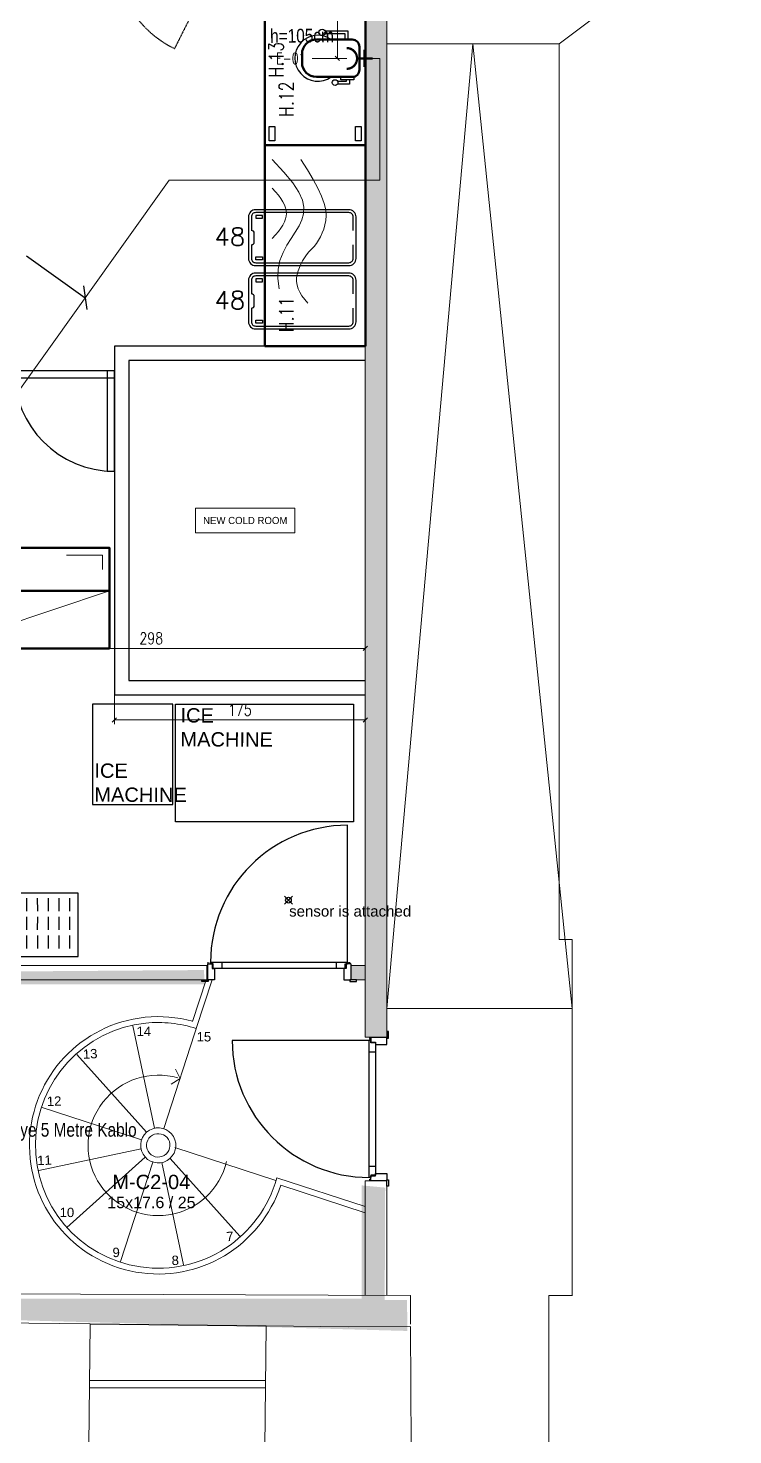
# Model space of a CAD drawing. Header units: millimetres. Extents: x 2562 to 7288, y 778 to 5635.
# Drawn here: x 6797 to 7288, y 2503 to 3482 of the extents above; entities that cross this region are included whole.
import ezdxf
from ezdxf.enums import TextEntityAlignment as Align

# ---------------------------------------------------------------- set-up
doc = ezdxf.new("R2010")
doc.units = ezdxf.units.MM
for name, pattern in [('CONTINUA', [0]), ('HIDDEN', [0.375, 0.25, -0.125]), ('NASCOSTA', [0.375, 0.25, -0.125])]:
    doc.linetypes.add(name, pattern=pattern)
for name, color, linetype, lineweight in [('-DWG_ANA', 7, 'Continuous', 50), ('-DWG_DETAY1', 7, 'Continuous', 25), ('-DWG_DETAY2', 7, 'Continuous', 15), ('E-HAT', 6, 'Continuous', 20), ('E-yazı', 7, 'Continuous', 30), ('NO', 7, 'Continuous', 30), ('PLAN', 253, 'Continuous', 15), ('SHG-TEXT', 7, 'Continuous', 9), ('TES_ELK', 230, 'Continuous', 25), ('x-ref_base plan 1$0$SHG-DETAIL LINE 0', 7, 'Continuous', 0), ('x-ref_base plan 1$0$SHG-STAIRS RAMPS', 150, 'Continuous', 13), ('x-ref_base plan 1$0$SHG-WALLS LOW LEVEL', 40, 'Continuous', 25), ('x-ref_base plan 1$0$SHG-WALLS-EXISTING', 214, 'Continuous', 18)]:
    doc.layers.add(name, color=color, linetype=linetype, lineweight=lineweight)
doc.layers.add('0-COTTURA', color=7, linetype='Continuous', lineweight=30, true_color=0xdfb520)
for name, color, linetype in [('0-gnl-antet-yazi', 8, 'Continuous'), ('BH-DO-NOTLAR', 12, 'Continuous'), ('BL-H', 210, 'Continuous'), ('elux3d-200-2d', 1, 'CONTINUA'), ('elux3d-204-2d', 7, 'CONTINUA'), ('elux3d-450-2d', 6, 'CONTINUA'), ('elux3d-attr-2d', 7, 'CONTINUA'), ('x-ref_base plan 1$0$a-door', 2, 'Continuous'), ('x-ref_base plan 1$0$a-wall', 4, 'Continuous')]:
    doc.layers.add(name, color=color, linetype=linetype)
doc.layers.add('elux3d-ins-3D', color=3, linetype='CONTINUA', plot=False)
doc.styles.add('KELEBEK', font='arial.ttf', dxfattribs={"height": 15})
doc.styles.add('ROMANS', font='romans.shx', dxfattribs={"width": 0.8})
doc.styles.add('ROMANSTW', font='Romanstw.shx', dxfattribs={"width": 0.8})
doc.styles.add('SHG_Text style', font='GOTHIC.TTF')
doc.styles.get("Standard").update_dxf_attribs({"font": 'arial.ttf'})
doc.styles.add('TESNO', font='romandtw.shx', dxfattribs={"height": 0.8})
doc.styles.add('x-ref_base plan 1$0$geo-8', font='swissel.ttf', dxfattribs={"height": 8})
doc.dimstyles.new('ÖLÇÜ-8', dxfattribs={"dimtxt": 8, "dimasz": 3, "dimexe": 3, "dimexo": 0, "dimgap": 3, "dimtad": 1, "dimdec": 0, "dimzin": 0, "dimdsep": 46, "dimtxsty": 'ROMANSTW', "dimblk1": 'OBLIQUE', "dimblk2": 'OBLIQUE', "dimsah": 1, "dimcen": 0.09, "dimclrt": 256, "dimadec": 0, "dimazin": 0, "dimtfac": 1, "dimtdec": 0, "dimtix": 1, "dimtmove": 0, "dimatfit": 0, "dimldrblk": 'OBLIQUE', "dimfxl": 1, "dimtolj": 1, "dimtzin": 0, "dimlwd": 9, "dimlwe": 9, "dimarcsym": 0})

# ---------------------------------------------------------------- blocks, each defined once
blk = doc.blocks.new('x-ref_base plan 1$0$KAPI_90')
for p, q in [((-2.01, 11), (-2.01, 96.99)), ((-90, 10), (-90, 0)), ((-90, 10), (-87, 10)), ((-89.43, 10), (-89.43, 10.98)), ((-87.99, 11), (-2.01, 11)), ((-87.99, 10), (-87.99, 11)), ((-86.48, 10.05), (-87.99, 10.05)), ((-87, 10), (-87, 7)), ((-86.48, 7.14), (-86.48, 10.05)), ((-80.85, 11), (-80.85, 7.14)), ((-9.15, 11), (-9.15, 7.14)), ((-3.52, 7.14), (-3.52, 10.05)), ((-3.52, 10.05), (-2.01, 10.05)), ((-3, 10), (-3, 7)), ((0, 10), (-3, 10)), ((-2.01, 10), (-2.01, 11)), ((-0.57, 10), (-0.57, 10.98)), ((0, 10), (0, 0)), ((-93.55, 0), (-89.43, 0)), ((-85.5, 0), (-90, 0)), ((-89.43, 0), (-89.43, -1.15)), ((-87, 7), (-85.5, 7)), ((-3.52, 7.14), (-86.48, 7.14)), ((-85.5, 7), (-85.5, 0)), ((-3, 7), (-4.5, 7)), ((-4.5, 7), (-4.5, 0)), ((-4.5, 0), (0, 0)), ((-0.57, 0), (-0.57, -1.15)), ((3.55, 0), (-0.57, 0)), ((3.55, -1.15), (3.55, 0)), ((-93.55, -1.15), (-93.55, 0)), ((-89.43, -1.15), (-93.55, -1.15)), ((-0.57, -1.15), (3.55, -1.15))]:
    blk.add_line(p, q)
at = {"const_width": 0.392}
blk.add_lwpolyline([(-1.07, 10.59, -1), (-1.68, 10.59, -1)], format="xyb", close=True, dxfattribs=at)
blk.add_arc((-2.01, 11), 85.99, 90, 180)
blk = doc.blocks.new('v-em')
at = {"layer": 'TES_ELK', "linetype": 'Continuous'}
for points, const_width in [([(0, -8.83), (0, 2)], 1.6), ([(-6, -4), (6, -4)], 1)]:
    blk.add_lwpolyline(points, dxfattribs=dict(at, const_width=const_width))
at = {"layer": 'TES_ELK', "linetype": 'Continuous', "const_width": 1.6}
blk.add_lwpolyline([(-7.22, -16.05), (-7.22, -16.05, -1), (7.22, -16.05)], format="xyb", dxfattribs=at)
blk = doc.blocks.new('t-t-em110')
at = {"layer": 'TES_ELK', "linetype": 'Continuous', "lineweight": 15}
blk.add_lwpolyline([(0, -16), (0, -40)], dxfattribs=at)
at = {"linetype": 'Continuous'}
blk.add_blockref('v-em', (0, 0), dxfattribs=at)
at = {"layer": 'TES_ELK', "linetype": 'Continuous', "style": 'TESNO', "width": 0.7}
blk.add_attdef('ENO', text='', height=8, rotation=90, dxfattribs=at).set_placement((0, -55, 1), align=Align.MIDDLE)
blk = doc.blocks.new('_Oblique')
at = {"color": 0, "linetype": 'ByBlock', "lineweight": -2}
blk.add_line((-0.5, -0.5), (0.5, 0.5), dxfattribs=at)
blk = doc.blocks.new('*D142')
at = {"layer": 'PLAN', "color": 0, "linetype": 'Continuous', "lineweight": 9, "transparency": 16777216}
for p, q in [((-39454.58, -13384.85), (-39476.93, -13384.85)), ((-39473.93, -13384.85), (-39473.93, -13484.87)), ((-39467.42, -13484.87), (-39476.93, -13484.87))]:
    blk.add_line(p, q, dxfattribs=at)
at = {"layer": 'PLAN', "color": 0, "linetype": 'Continuous', "lineweight": 9, "transparency": 16777216, "xscale": 3, "yscale": 3, "zscale": 3}
for p, rotation in [((-39473.93, -13384.85), 90), ((-39473.93, -13484.87), 270)]:
    blk.add_blockref('_Oblique', p, dxfattribs=dict(at, rotation=rotation))
at = {"layer": 'PLAN', "linetype": 'Continuous', "transparency": 16777216, "insert": (-39480.93, -13434.86), "char_height": 8, "attachment_point": 5, "rotation": 90, "style": 'ROMANSTW'}
blk.add_mtext('\\A1;100', dxfattribs=at)
blk = doc.blocks.new('attrib')
at = {"layer": 'elux3d-attr-2d', "style": 'ROMANS', "flags": 1}
for tag, p in [('ZONA', (0, 4.05)), ('CODMOD', (0, -4.05)), ('CODFOR', (0, -8.1)), ('LISTINO', (0.13, -11.7)), ('DWGMACCHINE', (0.13, -15.88)), ('DWGACC', (0, -20.58)), ('MODACC', (0, -24.62)), ('TYPEACC', (0.13, -28.23))]:
    blk.add_attdef(tag, text='', height=2.5, dxfattribs=at).set_placement(p, align=Align.CENTER)
at = {"layer": 'elux3d-attr-2d', "style": 'ROMANS'}
blk.add_attdef('POS', text='', height=2.5, dxfattribs=at).set_placement((0, 0), align=Align.CENTER)
blk = doc.blocks.new('*X161')
at = {"color": 0}
for p, q in [((286.774344, 2204.447934), (296.618251, 2214.291842)), ((286.774344, 2205.862148), (295.204037, 2214.291842)), ((286.774344, 2207.276361), (293.789824, 2214.291842)), ((286.774344, 2208.690575), (292.37561, 2214.291842)), ((286.774344, 2210.104788), (290.961397, 2214.291842)), ((286.774344, 2211.519002), (289.547183, 2214.291842)), ((286.774344, 2212.933216), (288.13297, 2214.291842))]:
    blk.add_line(p, q, dxfattribs=at)
blk = doc.blocks.new('FM')
at = {"layer": 'elux3d-450-2d'}
for p, q in [((10.606602, 0), (0, 0)), ((0, 0), (0, -10.606602)), ((0, -10.606602), (10.606602, 0)), ((10.606602, -10.606602), (10.606602, 0)), ((0, -10.606602), (10.606602, -10.606602))]:
    blk.add_line(p, q, dxfattribs=at)
blk.add_blockref('*X161', (-286.774344, -2214.291842), dxfattribs=at)
blk = doc.blocks.new('HAC')
at = {"layer": 'elux3d-450-2d'}
for p, q in [((-2.76, 4.09), (-2.76, -4.09)), ((-2.76, 0), (2.76, 0)), ((2.76, 4.09), (2.76, -4.09))]:
    blk.add_line(p, q, dxfattribs=at)
blk.add_circle((0, 0), 7.5, dxfattribs=at)
blk = doc.blocks.new('RS06F41FS')
at = {"layer": 'elux3d-200-2d'}
blk.add_lwpolyline([(0, -780), (720, -780), (720, 0), (0, 0)], close=True, dxfattribs=at)
at = {"layer": 'elux3d-204-2d', "linetype": 'NASCOSTA'}
blk.add_line((720, -780), (720, -1399.6), dxfattribs=at)
at = {"layer": 'elux3d-204-2d'}
blk.add_lwpolyline([(720, -730), (0, -730), (720, 0)], dxfattribs=at)
at = {"layer": 'elux3d-204-2d', "linetype": 'NASCOSTA'}
blk.add_arc((703.7, -687.4), 712.3, 189.08583, 271.3082, dxfattribs=at)
at = {"layer": 'elux3d-ins-3D'}
for p in [(0, 0), (720, 0), (0, -780), (720, -780)]:
    blk.add_point(p, dxfattribs=at)
at = {"layer": 'elux3d-450-2d', "xscale": 10, "yscale": 10, "zscale": 10}
for name, p in [('FM', (571.7, -30.3)), ('HAC', (624.7, -243.3))]:
    blk.add_blockref(name, p, dxfattribs=at)
at = {"layer": 'elux3d-ins-3D', "flags": 9}
for tag, p in [('DIST', (0, 0)), ('ANGOLO', (0, -1.5))]:
    blk.add_attdef(tag, p, '', height=1, dxfattribs=at)
blk = doc.blocks.new('T_140')
at = {"layer": '-DWG_ANA', "color": 0}
blk.add_lwpolyline([(0, 0), (140, 0), (140, -70), (0, -70)], close=True, dxfattribs=at)
blk = doc.blocks.new('T_MC')
at = {"layer": '-DWG_DETAY2', "color": 0, "linetype": 'Continuous'}
for points in [[(5, 25), (12.23, 29.65), (18.91, 33.59), (25.04, 36.84), (30.62, 39.38), (35.66, 41.21), (40.16, 42.34), (44.1, 42.77), (47.5, 42.5), (50.55, 41.8), (53.44, 40.94), (56.17, 39.92), (58.75, 38.75), (61.17, 37.42), (63.44, 35.94), (65.55, 34.3), (67.5, 32.5), (69.41, 30.7), (71.41, 29.06), (73.48, 27.58), (75.62, 26.25), (77.85, 25.08), (80.16, 24.06), (82.54, 23.2), (85, 22.5), (87.5, 22.07), (90, 22.03), (92.5, 22.38), (95, 23.12), (97.5, 24.26), (100, 25.78), (102.5, 27.7), (105, 30)], [(5, 5), (13.7, 13.24), (21.19, 19.36), (27.65, 23.57), (33.28, 26.09), (38.26, 27.16), (42.79, 26.97), (47.06, 25.76), (51.25, 23.75), (55.54, 21.16), (60.02, 18.26), (64.76, 15.33), (69.84, 12.66), (75.33, 10.51), (81.31, 9.16), (87.84, 8.9), (95, 10)], [(25, 5), (27.46, 7.34), (29.84, 9.38), (32.15, 11.09), (34.38, 12.5), (36.52, 13.59), (38.59, 14.38), (40.59, 14.84), (42.5, 15), (44.41, 14.84), (46.41, 14.38), (48.48, 13.59), (50.62, 12.5), (52.85, 11.09), (55.16, 9.38), (57.54, 7.34), (60, 5)], [(0, 0), (0, 0)]]:
    blk.add_lwpolyline(points, dxfattribs=at)
blk = doc.blocks.new('TMT140')
at = {"layer": 'PLAN', "color": 0, "linetype": 'Continuous'}
for name, p in [('T_140', (0, 0)), ('T_MC', (5, -70))]:
    blk.add_blockref(name, p, dxfattribs=at)
at = {"layer": 'NO', "linetype": 'Continuous', "style": 'ROMANS', "width": 0.8}
blk.add_attdef('NO', text='', height=10, dxfattribs=at).set_placement((118, -55), align=Align.MIDDLE)
blk = doc.blocks.new('TCA120')
at = {"layer": '-DWG_ANA', "color": 0}
blk.add_lwpolyline([(0, 0), (120, 0), (120, -70), (0, -70)], close=True, dxfattribs=at)
at = {"layer": '-DWG_DETAY2', "color": 0, "linetype": 'HIDDEN'}
for points in [[(5, -55), (5, -65), (30, -65)], [(90, -65), (115, -65), (115, -55)]]:
    blk.add_lwpolyline(points, dxfattribs=at)
at = {"layer": 'NO', "linetype": 'Continuous', "style": 'ROMANS', "width": 0.8}
blk.add_attdef('NO', text='', height=10, dxfattribs=at).set_placement((98, -55), align=Align.MIDDLE)
blk = doc.blocks.new('KRG122')
at = {"layer": '-DWG_ANA', "color": 0, "linetype": 'Continuous'}
blk.add_lwpolyline([(0, 0), (120, 0), (120, -40), (0, -40)], close=True, dxfattribs=at)
at = {"layer": '-DWG_DETAY2', "color": 0, "linetype": 'Continuous'}
blk.add_line((0, -40), (120, 0), dxfattribs=at)
at = {"layer": 'NO', "linetype": 'Continuous', "style": 'ROMANS', "width": 0.8}
blk.add_attdef('NO', text='', height=10, dxfattribs=at).set_placement((98, -25), align=Align.MIDDLE)
blk = doc.blocks.new('T_110')
at = {"layer": '-DWG_ANA', "color": 0}
blk.add_lwpolyline([(0, 0), (110, 0), (110, -70), (0, -70)], close=True, dxfattribs=at)
blk = doc.blocks.new('TCN110H')
at = {"layer": '-DWG_DETAY1', "color": 0, "linetype": 'HIDDEN'}
for points in [[(13, -7), (3, -7), (3, -3), (13, -3)], [(107, -7), (97, -7), (97, -3), (107, -3)], [(13, -67), (3, -67), (3, -63), (13, -63)], [(107, -67), (97, -67), (97, -63), (107, -63)]]:
    blk.add_lwpolyline(points, close=True, dxfattribs=at)
at = {"layer": '-DWG_ANA', "color": 0}
blk.add_blockref('T_110', (0, 0), dxfattribs=at)
at = {"layer": 'NO', "linetype": 'Continuous', "style": 'ROMANS', "width": 0.8}
blk.add_attdef('NO', text='', height=10, dxfattribs=at).set_placement((78, -55), align=Align.MIDDLE)
blk = doc.blocks.new('SPA-SP502B')
at = {"layer": '-DWG_ANA', "color": 0}
blk.add_lwpolyline([(-8, 0), (8, 0, -0.414214), (13, -5), (13, -30, -0.414214), (3, -40), (-3, -40, -0.414214), (-13, -30), (-13, -5, -0.414214)], format="xyb", close=True, dxfattribs=at)
at = {"layer": '-DWG_DETAY1', "color": 0}
for points in [[(-19, -24), (-19, -8), (-13, -8), (-13, -10), (-17, -10), (-17, -24)], [(16, -15), (16, -9), (15, -9), (15, -13), (13, -13), (13, -4), (15, -4), (15, -7), (18, -7), (18, -15)], [(15, -7), (15, -9)]]:
    blk.add_lwpolyline(points, dxfattribs=at)
for centre, radius in [((17, -17), 2), ((-18, -26), 2.24)]:
    blk.add_circle(centre, radius, dxfattribs=at)
blk.add_arc((0, -29), 16, 144.34091, 35.65909, dxfattribs=at)
at = {"layer": 'NO', "linetype": 'Continuous', "style": 'ROMANS', "width": 0.8}
blk.add_attdef('NO', text='', height=10, dxfattribs=at).set_placement((1, -58), align=Align.MIDDLE)
blk = doc.blocks.new('gdsdsd')
at = {"layer": 'elux3d-200-2d'}
blk.add_lwpolyline([(8268.05, 6767.3), (8156.91, 6847.84), (8131.1, 6812.21), (8242.24, 6731.67)], close=True, dxfattribs=at)
at = {"layer": 'elux3d-204-2d'}
for p, q in [((8153.26, 6832.57), (8158.54, 6839.86)), ((8159.34, 6828.17), (8164.62, 6835.46)), ((8165.41, 6823.77), (8170.69, 6831.06)), ((8145.63, 6822.05), (8150.92, 6829.33)), ((8151.71, 6817.65), (8156.99, 6824.93)), ((8157.78, 6813.25), (8163.06, 6820.53)), ((8171.48, 6819.37), (8176.76, 6826.66)), ((8177.56, 6814.97), (8182.84, 6822.26)), ((8138.01, 6811.52), (8143.29, 6818.81)), ((8144.08, 6807.12), (8149.36, 6814.41)), ((8163.85, 6808.84), (8169.14, 6816.13)), ((8169.93, 6804.44), (8175.21, 6811.73)), ((8183.63, 6810.57), (8188.91, 6817.86)), ((8189.7, 6806.17), (8194.98, 6813.46)), ((8150.15, 6802.72), (8155.43, 6810.01)), ((8156.23, 6798.32), (8161.51, 6805.61)), ((8162.3, 6793.92), (8167.58, 6801.21)), ((8176, 6800.04), (8181.28, 6807.33)), ((8182.07, 6795.64), (8187.36, 6802.93)), ((8195.78, 6801.77), (8201.06, 6809.06)), ((8201.85, 6797.37), (8207.13, 6804.66)), ((8168.37, 6789.52), (8173.65, 6796.8)), ((8174.45, 6785.12), (8179.73, 6792.4)), ((8188.15, 6791.24), (8193.43, 6798.53)), ((8194.22, 6786.84), (8199.5, 6794.13)), ((8207.92, 6792.97), (8213.2, 6800.26)), ((8214, 6788.57), (8219.28, 6795.86)), ((8220.07, 6784.17), (8225.35, 6791.45)), ((8180.52, 6780.72), (8185.8, 6788)), ((8186.59, 6776.31), (8191.87, 6783.6)), ((8200.29, 6782.44), (8205.58, 6789.73)), ((8206.37, 6778.04), (8211.65, 6785.33)), ((8212.44, 6773.64), (8217.72, 6780.93)), ((8226.14, 6779.77), (8231.42, 6787.05)), ((8232.22, 6775.37), (8237.5, 6782.65)), ((8192.67, 6771.91), (8197.95, 6779.2)), ((8198.74, 6767.51), (8204.02, 6774.8)), ((8218.51, 6769.24), (8223.8, 6776.53)), ((8224.59, 6764.84), (8229.87, 6772.13)), ((8238.29, 6770.97), (8243.57, 6778.25)), ((8244.36, 6766.56), (8249.64, 6773.85)), ((8204.81, 6763.11), (8210.09, 6770.4)), ((8210.89, 6758.71), (8216.17, 6766)), ((8216.96, 6754.31), (8222.24, 6761.6)), ((8230.66, 6760.44), (8235.94, 6767.73)), ((8236.73, 6756.04), (8242.01, 6763.33)), ((8250.44, 6762.16), (8255.72, 6769.45)), ((8256.51, 6757.76), (8261.79, 6765.05)), ((8223.03, 6749.91), (8228.31, 6757.2)), ((8229.11, 6745.51), (8234.39, 6752.8)), ((8242.81, 6751.64), (8248.09, 6758.92)), ((8248.88, 6747.24), (8254.16, 6754.52)), ((8235.18, 6741.11), (8240.46, 6748.4)), ((8241.25, 6736.71), (8246.53, 6744))]:
    blk.add_line(p, q, dxfattribs=at)
blk = doc.blocks.new('sensör')
at = {"layer": 'BH-DO-NOTLAR', "ltscale": 3}
for q in [(-52124.44, -20132.77), (-52124.44, -20138.43), (-52118.78, -20132.77), (-52118.78, -20138.43)]:
    blk.add_line((-52121.61, -20135.6), q, dxfattribs=at)
blk.add_circle((-52121.61, -20135.6), 2, dxfattribs=at)
blk = doc.blocks.new('*D210')
at = {"color": 0, "linetype": 'Continuous', "lineweight": 9, "transparency": 16777216}
for p, q in [((1170.95, -133.66), (1170.95, -161.48)), ((1468.95, -133.66), (1468.95, -161.48)), ((1468.95, -158.48), (1170.95, -158.48))]:
    blk.add_line(p, q, dxfattribs=at)
at = {"color": 0, "linetype": 'Continuous', "lineweight": 9, "transparency": 16777216, "xscale": 3, "yscale": 3, "zscale": 3, "rotation": 180}
blk.add_blockref('_Oblique', (1170.95, -158.48), dxfattribs=at)
at = {"color": 0, "linetype": 'Continuous', "lineweight": 9, "transparency": 16777216, "xscale": 3, "yscale": 3, "zscale": 3}
blk.add_blockref('_Oblique', (1468.95, -158.48), dxfattribs=at)
at = {"linetype": 'Continuous', "transparency": 16777216, "insert": (1319.95, -151.48), "char_height": 8, "attachment_point": 5, "style": 'ROMANSTW'}
blk.add_mtext('\\A1;298', dxfattribs=at)
blk = doc.blocks.new('*D211')
at = {"color": 0, "linetype": 'Continuous', "lineweight": 9, "transparency": 16777216}
for p, q in [((1294.35, -190.88), (1294.35, -211.36)), ((1468.95, -190.88), (1468.95, -211.36)), ((1294.35, -208.36), (1468.95, -208.36))]:
    blk.add_line(p, q, dxfattribs=at)
at = {"color": 0, "linetype": 'Continuous', "lineweight": 9, "transparency": 16777216, "xscale": 3, "yscale": 3, "zscale": 3, "rotation": 180}
blk.add_blockref('_Oblique', (1294.35, -208.36), dxfattribs=at)
at = {"color": 0, "linetype": 'Continuous', "lineweight": 9, "transparency": 16777216, "xscale": 3, "yscale": 3, "zscale": 3}
blk.add_blockref('_Oblique', (1468.95, -208.36), dxfattribs=at)
at = {"linetype": 'Continuous', "transparency": 16777216, "insert": (1381.65, -201.36), "char_height": 8, "attachment_point": 5, "style": 'ROMANSTW'}
blk.add_mtext('\\A1;175', dxfattribs=at)
blk = doc.blocks.new('20150127-BOH Mutfak')
at = {"layer": 'E-HAT', "ltscale": 3}
for p, q in [((-39449.42, -13484.87), (-39444.52, -13484.87)), ((-39444.52, -13484.87), (-39444.52, -13569.62)), ((-39756.91, -13801.8), (-39591.07, -13569.62)), ((-39444.52, -13569.62), (-39591.07, -13569.62))]:
    blk.add_line(p, q, dxfattribs=at)
at = {"layer": 'E-yazı'}
for p, q in [((-39690.48, -13622.34), (-39649.59, -13651.54)), ((-39650.83, -13643.36), (-39648.35, -13659.73))]:
    blk.add_line(p, q, dxfattribs=at)
at = {"layer": 'PLAN', "linetype": 'Continuous', "rotation": 270}
blk.add_blockref('t-t-em110', (-39451.42, -13484.87), dxfattribs=at).add_auto_attribs({'ENO': 'E-01'})
at = {"layer": 'E-yazı', "extrusion": (-2.83802e-07, -1.64074e-07, 1), "style": 'KELEBEK', "width": 0.8}
blk.add_text('h=105cm', height=9.6, rotation=0.53979, dxfattribs=at).set_placement((-39520.79, -13474.02, 0.01))
at = {"layer": 'E-yazı', "extrusion": (2.85335e-07, -1.61393e-07, 1), "style": 'KELEBEK', "width": 0.8}
blk.add_text('Dış Üniteye 5 Metre Kablo', height=9.6, rotation=360, dxfattribs=at).set_placement((-39738.96, -14235.94, -0.01))
at = {"layer": 'PLAN', "linetype": 'Continuous'}
dim = blk.add_linear_dim(base=(-39473.93, -13484.87), p1=(-39454.58, -13384.85), p2=(-39467.42, -13484.87), angle=90, dimstyle='ÖLÇÜ-8', dxfattribs=at)
dim.commit()
dim.dimension.update_dxf_attribs({"geometry": '*D142', "text_midpoint": (-39480.93, -13434.86)})
blk = doc.blocks.new('bohhh')
for p, q in [((1468.95, 52.04), (1294.35, 52.04)), ((1294.35, 52.04), (1294.35, -190.88)), ((1468.95, 42.04), (1304.35, 42.04)), ((1304.35, 42.04), (1304.35, -180.88)), ((1304.35, -180.88), (1468.95, -180.88)), ((1294.35, -190.88), (1468.95, -190.88))]:
    blk.add_line(p, q)
for points in [[(1224.35, 29.9), (1294.35, 29.9), (1294.35, 34.9), (1224.35, 34.9)], [(1294.35, -35.1), (1294.35, 34.9), (1289.35, 34.9), (1289.35, -35.1)]]:
    blk.add_lwpolyline(points, close=True)
blk.add_arc((1294.35, 34.9), 70, 180, 270)
at = {"layer": '0-COTTURA', "color": 12, "ltscale": 3}
for points in [[(1334.98, -197.33), (1278.98, -197.33), (1278.98, -267.33), (1334.98, -267.33)], [(1336.91, -197.33), (1460.91, -197.33), (1460.91, -279.33), (1336.91, -279.33)]]:
    blk.add_lwpolyline(points, close=True, dxfattribs=at)
at = {"layer": 'elux3d-200-2d'}
for points in [[(1392.67, 108.17), (1457.57, 108.17, 0.414214), (1462.57, 113.17), (1462.57, 142.07, 0.414214), (1457.57, 147.07), (1392.67, 147.07, 0.414214), (1387.67, 142.07), (1387.67, 113.17, 0.414214)], [(1392.67, 64.02), (1457.57, 64.02, 0.414214), (1462.57, 69.02), (1462.57, 97.92, 0.414214), (1457.57, 102.92), (1392.67, 102.92, 0.414214), (1387.67, 97.92), (1387.67, 69.02, 0.414214)]]:
    blk.add_lwpolyline(points, format="xyb", close=True, dxfattribs=at)
at = {"layer": 'elux3d-204-2d'}
for p, q in [((1389.67, 132.62), (1389.67, 132.62)), ((1391.67, 124.62), (1391.67, 130.62)), ((1389.67, 122.62), (1389.67, 122.62)), ((1389.67, 88.47), (1389.67, 88.47)), ((1389.67, 78.47), (1389.67, 78.47)), ((1391.67, 80.47), (1391.67, 86.47))]:
    blk.add_line(p, q, dxfattribs=at)
for points in [[(1460.57, 132.62), (1460.57, 142.07, 0.414214), (1457.57, 145.07), (1392.67, 145.07, 0.414214), (1389.67, 142.07), (1389.67, 132.62)], [(1389.67, 122.62), (1389.67, 113.17, 0.414214), (1392.67, 110.17), (1457.57, 110.17, 0.414214), (1460.57, 113.17), (1460.57, 122.62)], [(1460.57, 88.47), (1460.57, 97.92, 0.414214), (1457.57, 100.92), (1392.67, 100.92, 0.414214), (1389.67, 97.92), (1389.67, 88.47)], [(1389.67, 78.47), (1389.67, 69.02, 0.414214), (1392.67, 66.02), (1457.57, 66.02, 0.414214), (1460.57, 69.02), (1460.57, 78.47)]]:
    blk.add_lwpolyline(points, format="xyb", dxfattribs=at)
for points in [[(1392.67, 143.07), (1392.67, 141.07), (1397.48, 141.07), (1397.48, 143.07)], [(1392.67, 112.17), (1392.67, 114.17), (1397.48, 114.17), (1397.48, 112.17)], [(1392.67, 98.92), (1392.67, 96.92), (1397.48, 96.92), (1397.48, 98.92)], [(1392.67, 68.02), (1392.67, 70.02), (1397.48, 70.02), (1397.48, 68.02)]]:
    blk.add_lwpolyline(points, close=True, dxfattribs=at)
for centre, start, end in [((1389.67, 130.62), 360, 90), ((1389.67, 124.62), 270, 360), ((1389.67, 86.47), 360, 90), ((1389.67, 80.47), 270, 360)]:
    blk.add_arc(centre, 2, start, end, dxfattribs=at)
at = {"layer": 'SHG-TEXT'}
blk.add_lwpolyline([(1350.84, -60.87), (1419.98, -60.87), (1419.98, -77.99), (1350.84, -77.99)], close=True, dxfattribs=at)
at = {"xscale": 0.1, "yscale": 0.1, "zscale": 0.1, "rotation": 333.2981527174464}
blk.add_blockref('RS06F41FS', (1334.75, 416.75), dxfattribs=at)
at = {"xscale": 5, "yscale": 5, "zscale": 5}
for p in [(1374.69, 122.03), (1374.69, 77.88)]:
    blk.add_blockref('attrib', p, dxfattribs=at).add_auto_attribs({'POS': '48'})
at = {"linetype": 'Continuous', "rotation": 215.9265409348417}
blk.add_blockref('gdsdsd', (3856.4, 9958.21), dxfattribs=at)
at = {"layer": 'BH-DO-NOTLAR'}
blk.add_blockref('sensör', (53537.11, 19801.71), dxfattribs=at)
at = {"layer": 'BL-H', "linetype": 'Continuous'}
ref = blk.add_blockref('TCN110H', (1469.1, 302.04), dxfattribs=dict(at, rotation=270))
ref.add_attrib('NO', 'H.12', dxfattribs={"layer": 'NO', "linetype": 'Continuous', "height": 10, "rotation": 90, "style": 'ROMANS', "width": 0.8}).set_placement((1414.1, 224.04), align=Align.MIDDLE)
ref = blk.add_blockref('SPA-SP502B', (1464.95, 252.59), dxfattribs=dict(at, rotation=270))
ref.add_attrib('NO', 'H.13', dxfattribs={"layer": 'NO', "linetype": 'Continuous', "height": 10, "rotation": 90, "style": 'ROMANS', "width": 0.8}).set_placement((1406.95, 251.59), align=Align.MIDDLE)
ref = blk.add_blockref('TMT140', (1469.1, 192.04), dxfattribs=dict(at, rotation=270))
ref.add_attrib('NO', 'H.11', dxfattribs={"layer": 'NO', "linetype": 'Continuous', "height": 10, "rotation": 90, "style": 'ROMANS', "width": 0.8}).set_placement((1414.1, 74.04), align=Align.MIDDLE)
ref = blk.add_blockref('TCA120', (1290.95, -158.48), dxfattribs=dict(at, rotation=180))
ref.add_attrib('NO', 'H.10', dxfattribs={"layer": 'NO', "linetype": 'Continuous', "height": 10, "style": 'ROMANS', "width": 0.8}).set_placement((1192.95, -103.48), align=Align.MIDDLE)
ref = blk.add_blockref('KRG122', (1290.95, -158.48), dxfattribs=dict(at, rotation=180))
ref.add_attrib('NO', 'H.09', dxfattribs={"layer": 'NO', "linetype": 'Continuous', "height": 10, "style": 'ROMANS', "width": 0.8}).set_placement((1192.95, -133.48), align=Align.MIDDLE)
at = {"layer": 'x-ref_base plan 1$0$a-door', "xscale": 1.110000000000582, "yscale": 1.110000000000582}
blk.add_blockref('x-ref_base plan 1$0$KAPI_90', (1458.95, -389.34), dxfattribs=at)
at = {"layer": '0-gnl-antet-yazi', "char_height": 10, "width": 649.3881, "attachment_point": 1, "rotation": 359.77677}
for insert in [(1340.34, -200.09), (1280.38, -238.62)]:
    blk.add_mtext('{\\C12;ICE \\PMACHINE}', dxfattribs=dict(at, insert=insert))
at = {"layer": 'BH-DO-NOTLAR', "ltscale": 3, "insert": (1295.58, -337.78, -3.3), "char_height": 7.5, "width": 324.6941, "attachment_point": 1}
blk.add_mtext('\\pi120.37056;sensor is attached', dxfattribs=at)
at = {"layer": 'NO', "linetype": 'Continuous', "style": 'ROMANS', "width": 0.8}
for rotation, p in [(324.61929, (512.36, 291.45)), (234.07352, (509.81, 213.68)), (234.07352, (531.31, 195.64))]:
    blk.add_attdef('NO', text='', height=10, rotation=rotation, dxfattribs=at).set_placement(p, align=Align.MIDDLE)
at = {"layer": 'SHG-TEXT', "insert": (1385.41, -69.43), "char_height": 5, "width": 357.1476, "attachment_point": 5, "style": 'SHG_Text style'}
blk.add_mtext('NEW COLD ROOM ', dxfattribs=at)
at = {"linetype": 'Continuous'}
for base, p1, p2, picture, middle in [((1170.95, -158.48), (1468.95, -133.66), (1170.95, -133.66), '*D210', (1319.95, -151.48)), ((1468.95, -208.36), (1294.35, -190.88), (1468.95, -190.88), '*D211', (1381.65, -201.36))]:
    dim = blk.add_linear_dim(base=base, p1=p1, p2=p2, dimstyle='ÖLÇÜ-8', dxfattribs=at)
    dim.commit()
    dim.dimension.update_dxf_attribs({"geometry": picture, "text_midpoint": middle})

msp = doc.modelspace()

# ---------------------------------------------------------------- hatches: boundary and pattern name
at = {"layer": '0-COTTURA', "ltscale": 3}
h = msp.add_hatch(color=253, dxfattribs=at)
h.dxf.hatch_style = 1
h.paths.add_polyline_path([(5625.18, 3295.88), (5701.42, 3241.42), (5731.71, 3283.94), (5749.54, 3271.23), (6089.56, 3747.2), (6370.9, 3546.16), (5993.68, 3018.54), (6208.69, 2864.9), (6230.73, 2893.83), (6140.22, 2958.28), (6331.82, 3225.65), (6421.77, 3161.46), (6433.36, 3177.76), (6343.1, 3242.24), (6615.77, 3623.91), (6669.51, 3585.6), (6764.24, 3692.9), (7032.07, 3557.74), (7032.07, 2829.64), (7022.07, 2829.64), (7022.07, 2819.64), (7032.07, 2819.64), (7032.07, 2779.64), (7047.07, 2779.64), (7047.07, 3709.6), (6708.42, 3951.02), (6468.56, 3614.08), (6436.05, 3637.22), (6376.71, 3554.3), (6094.37, 3756.04), (6154.47, 3840.44), (6065.03, 3901.34), (6057.92, 3904.2)])
h = msp.add_hatch(color=253, dxfattribs=at)
h.dxf.hatch_style = 1
edge = h.paths.add_edge_path()
edge.add_line((5560.42, 3205.48), (6027.88, 2872.14))
edge.add_line((6027.88, 2872.14), (6141.55, 2640.39))
edge.add_line((6141.55, 2640.39), (6751.55, 2640.39))
edge.add_line((6751.55, 2640.39), (6751.55, 2825.14))
edge.add_line((6751.55, 2825.14), (6919.55, 2826.39))
edge.add_line((6919.55, 2826.39), (6920.28, 2816.39))
edge.add_line((6920.28, 2816.39), (6761.55, 2816.39))
edge.add_line((6761.55, 2816.39), (6761.55, 2597.59))
edge.add_line((6761.55, 2597.59), (7029.55, 2597.59))
edge.add_line((7029.55, 2597.59), (7029.55, 2676.39))
edge.add_line((7029.55, 2676.39), (7045.83, 2674.83))
edge.add_line((7045.83, 2674.83), (7045.5, 2596.59))
edge.add_line((7045.5, 2596.59), (7061.09, 2596.53))
edge.add_line((7061.09, 2596.53), (7061.22, 2575))
edge.add_line((7061.22, 2575), (6138.64, 2600.37))
edge.add_line((6138.64, 2600.37), (6125.27, 2582.07))
edge.add_line((6125.27, 2582.07), (6122.66, 2491.82))
edge.add_line((6122.66, 2491.82), (6047.85, 2363.2))
edge.add_line((6047.85, 2363.2), (5981.95, 2347.94))
edge.add_line((5981.95, 2347.94), (5711.58, 2235.53))
edge.add_line((5711.58, 2235.53), (5691.05, 2284.91))
edge.add_line((5691.05, 2284.91), (5949.11, 2396.72))
edge.add_arc((5739.25, 2556.36), 263.68, 322.73983, 441.97576)
edge.add_line((5776.06, 2817.46), (5662.28, 2768.54))
edge.add_line((5662.28, 2768.54), (5631.86, 2837.5))
edge.add_line((5631.86, 2837.5), (5668.01, 2852))
edge.add_line((5668.01, 2852), (5714.47, 2917.06))
edge.add_line((5714.47, 2917.06), (5558.91, 3041.83))
edge.add_line((5558.91, 3041.83), (5541.54, 3017.47))
edge.add_line((5541.54, 3017.47), (5477.68, 3069.22))
edge.add_line((5477.68, 3069.22), (5499.98, 3099.81))
edge.add_line((5499.98, 3099.81), (5490.02, 3106.92))
edge.add_line((5490.02, 3106.92), (5560.42, 3205.48))

# ---------------------------------------------------------------- linework, layer by layer
at = {"layer": 'x-ref_base plan 1$0$a-wall'}
for p, q in [((6921.93, 2819.59), (6921.93, 2829.59)), ((7021.93, 2829.59), (7021.93, 2819.59))]:
    msp.add_line(p, q, dxfattribs=at)
at = {"layer": 'x-ref_base plan 1$0$SHG-DETAIL LINE 0'}
for p, q in [((6839.91, 2540.45), (6962.59, 2540.45)), ((6839.86, 2535.45), (6962.54, 2535.45))]:
    msp.add_line(p, q, dxfattribs=at)
at = {"layer": 'x-ref_base plan 1$0$SHG-STAIRS RAMPS'}
for p, q in [((7166.93, 3471.48), (7046.93, 3471.48)), ((7046.93, 2799.59), (7106.93, 3471.48)), ((7106.93, 3471.48), (7175.97, 2799.65)), ((6911.66, 2790.61), (6921.14, 2819.59)), ((6914.32, 2785.65), (6925.43, 2819.59)), ((7046.93, 2799.58), (7175.97, 2799.65)), ((6885.28, 2716.24), (6870.21, 2787.44)), ((6891.6, 2715.91), (6915.69, 2789.86)), ((6879.64, 2713.38), (6830.99, 2767.5)), ((6903.02, 2750.75), (6899.88, 2757.34)), ((6903.02, 2750.75), (6896.84, 2746.88)), ((6876.19, 2708.07), (6806.99, 2730.62)), ((6875.85, 2701.75), (6804.66, 2686.68)), ((6878.72, 2696.11), (6824.17, 2647.08)), ((6895.99, 2695.19), (6944.64, 2641.07)), ((6899.41, 2702.69), (6969.72, 2679.78)), ((6884.03, 2692.66), (6861.48, 2623.47)), ((6890.34, 2692.33), (6905.42, 2621.13)), ((6970.34, 2681.68), (7031.93, 2661.61)), ((6973.05, 2676.51), (7031.93, 2657.33))]:
    msp.add_line(p, q, dxfattribs=at)
for radius, start, end in [(89.65, 95.87837, 341.95319), (89.65, 74.55512, 95.87837), (85.57, 95.87837, 344.6826), (85.57, 71.95319, 95.87837), (48.9, 73.78859, 346.73338), (12.22, 299.96054, 299.95649), (8.15, 311.49345, 311.29267)]:
    msp.add_arc((6887.81, 2704.28), radius, start, end, dxfattribs=at)
at = {"layer": 'x-ref_base plan 1$0$SHG-WALLS LOW LEVEL'}
msp.add_line((6840.34, 2579.88), (6963, 2578.56), dxfattribs=at)
at = {"layer": 'x-ref_base plan 1$0$SHG-WALLS-EXISTING'}
for p, q in [((7031.93, 2899.59), (7031.93, 3561.41)), ((7166.93, 3471.48), (7287.94, 3562.36)), ((7166.93, 2847.62), (7166.93, 3471.48)), ((7031.93, 2779.59), (7031.93, 2929.59)), ((7046.93, 2929.59), (7046.93, 2779.59)), ((7166.93, 2847.62), (7175.97, 2847.62)), ((7175.97, 2599.54), (7175.97, 2847.62)), ((6922.03, 2829.59), (6753.92, 2829.59)), ((7021.93, 2829.59), (7031.93, 2829.59)), ((6922.03, 2819.59), (6763.92, 2819.59)), ((7021.93, 2819.59), (7031.93, 2819.59)), ((7046.93, 2779.59), (7031.93, 2779.59)), ((7031.93, 2599.79), (7031.93, 2679.59)), ((7046.93, 2679.59), (7031.93, 2679.59)), ((7046.93, 2599.73), (7046.93, 2679.59)), ((6141.01, 2603.57), (7063.47, 2599.73)), ((7063.47, 2599.73), (7063.38, 2579.73)), ((7159.73, 2599.59), (7159.73, 2142.73)), ((7159.73, 2599.59), (7175.97, 2599.59)), ((6840.34, 2579.88), (6737.46, 2580.99)), ((6839.43, 2495.49), (6840.34, 2579.88)), ((6962.09, 2494.15), (6963, 2578.56)), ((7020.09, 2577.94), (6963, 2578.56)), ((7063.47, 2578.2), (7020.09, 2577.94)), ((7063.97, 2494.5), (7063.47, 2578.2))]:
    msp.add_line(p, q, dxfattribs=at)
msp.add_lwpolyline([(7046.93, 2899.59), (7046.93, 3709.55), (6516.75, 4087.51)], dxfattribs=at)

# ---------------------------------------------------------------- block references
at = {"linetype": 'Continuous'}
msp.add_blockref('bohhh', (5562.97, 3208.94), dxfattribs=at)
at = {"layer": 'E-HAT'}
msp.add_blockref('20150127-BOH Mutfak', (46486.51, 16946.25), dxfattribs=at)
at = {"layer": 'x-ref_base plan 1$0$a-door', "xscale": 1.110000000000582, "yscale": 1.110000000000582}
msp.add_blockref('x-ref_base plan 1$0$KAPI_90', (7021.93, 2819.59), dxfattribs=at)
at = {"layer": 'x-ref_base plan 1$0$a-door', "xscale": 1.110000000000582, "yscale": 1.110000000000582, "rotation": 90}
msp.add_blockref('x-ref_base plan 1$0$KAPI_90', (7046.93, 2779.59), dxfattribs=at)

# ---------------------------------------------------------------- texts
at = {"layer": 'x-ref_base plan 1$0$SHG-STAIRS RAMPS', "style": 'x-ref_base plan 1$0$geo-8'}
for s, rotation, p in [('14', 359.96831, (6877.76, 2780.45)), ('15', 359.96831, (6919.59, 2776.66)), ('13', 3.08941, (6840.55, 2764.77)), ('12', 1.91568, (6815.4, 2731.81)), ('11', 1.91568, (6808.67, 2690.65)), ('10', 359.5001, (6824.18, 2654.32)), ('7', 3.08941, (6937.84, 2637.58)), ('9', 1.75897, (6858.6, 2626.45)), ('8', 1.75897, (6899.74, 2620.94))]:
    msp.add_text(s, height=6.52, rotation=rotation, dxfattribs=at).set_placement(p, align=Align.CENTER)
for s, height, p in [('M-C2-04', 10, (6882.95, 2673.78)), ('15x17.6 / 25', 8, (6883.03, 2660.52))]:
    msp.add_text(s, height=height, dxfattribs=at).set_placement(p, align=Align.CENTER)

doc.saveas('drawing.dxf')
